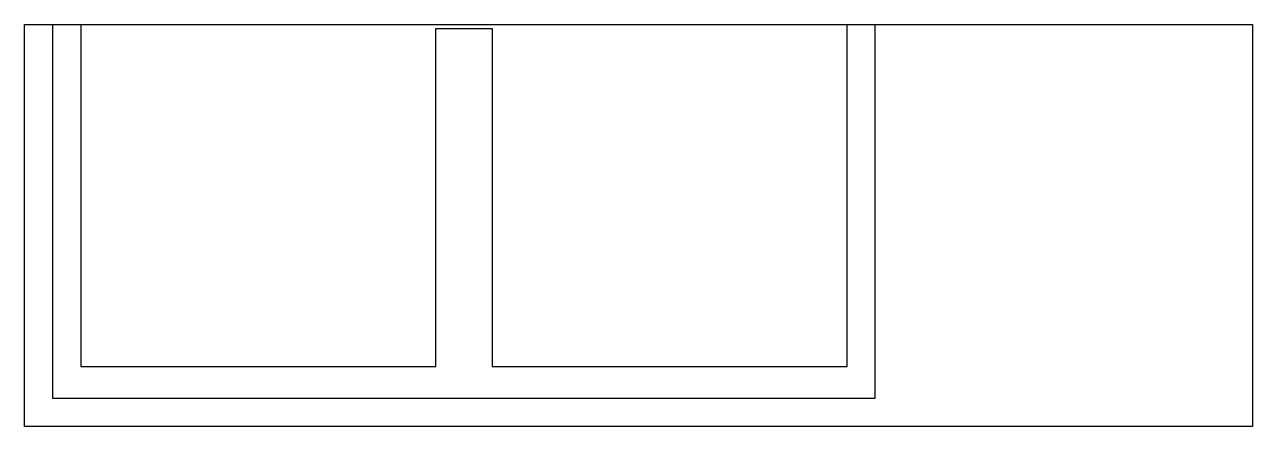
# Model space of a CAD drawing. Extents: x 0 to 3060, y 0 to 1000.
import ezdxf

# ---------------------------------------------------------------- set-up
doc = ezdxf.new("R2010")
doc.units = 0
doc.header["$LTSCALE"] = 100
doc.layers.get('0').update_dxf_attribs({"linetype": 'CONTINUOUS'})

msp = doc.modelspace()

# ---------------------------------------------------------------- linework, layer by layer
at = {"color": 0}
msp.add_line((140, 1000), (2050, 1000), dxfattribs=at)
msp.add_lwpolyline([(3060, 0), (0, 0), (0, 1000), (70, 1000), (70, 70), (2120, 70), (2120, 1000), (3060, 1000)], close=True, dxfattribs=at)
msp.add_lwpolyline([(70, 1000), (140, 1000), (140, 149.4), (1025, 149.4), (1025, 990.6), (1165, 990.6), (1165, 149.4), (2050, 149.4), (2050, 1000), (2120, 1000)], dxfattribs=at)

doc.saveas('drawing.dxf')
